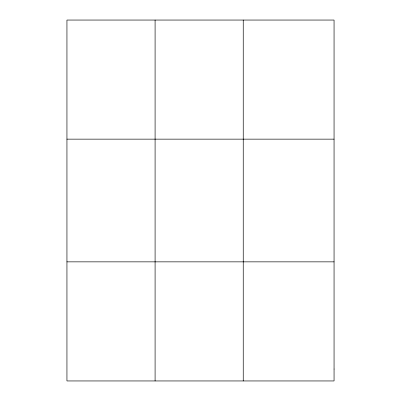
<?xml version="1.0" encoding="UTF-8"?>
<svg xmlns="http://www.w3.org/2000/svg" width="401" height="401" viewBox="0 0 401 401"><rect width="100%" height="100%" fill="white"/><g stroke="black" fill="none" stroke-linecap="round" stroke-linejoin="round"><path stroke-width="0.6" d="M155.092 20.05L155.092 380.95M243.242 20.05L243.242 380.95M66.942 139.147L334.058 139.147M66.942 261.853L334.058 261.853M334.058 369.04L334.058 380.95L66.942 380.95L66.942 20.05L334.058 20.05L334.058 369.04"/></g></svg>
